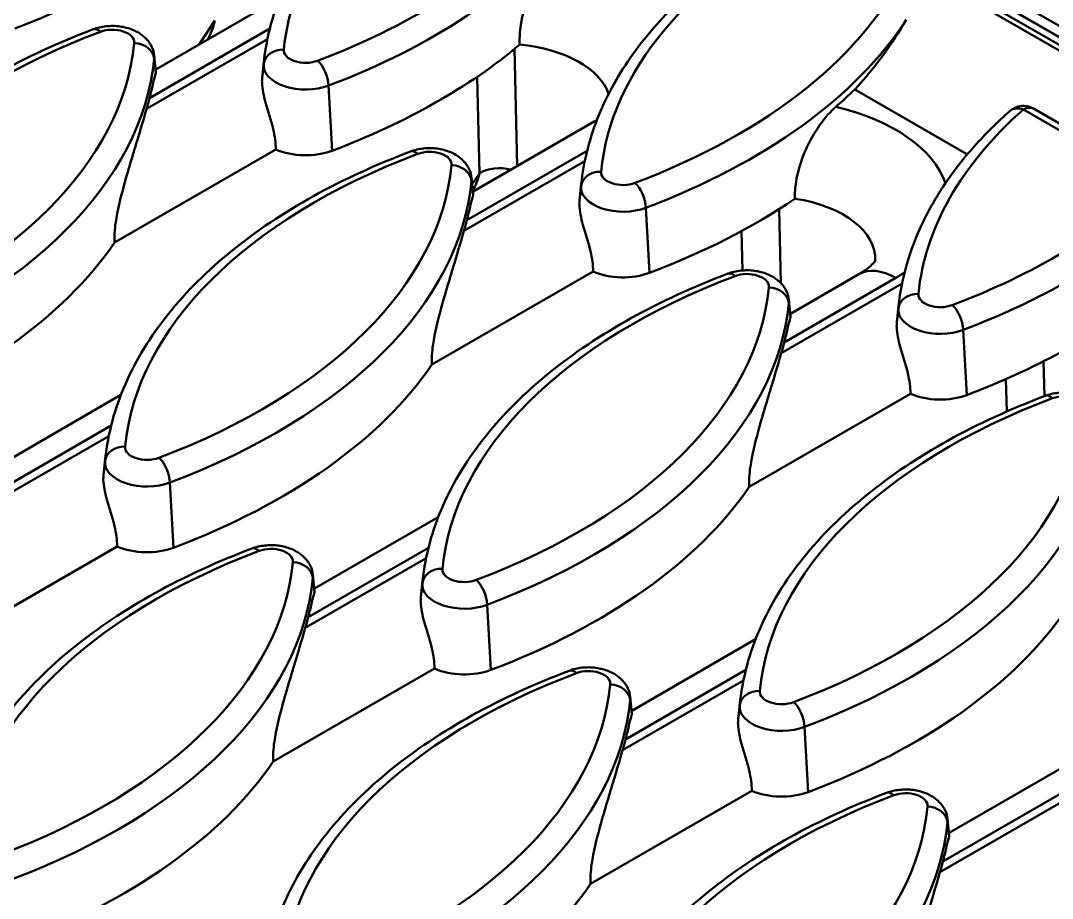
# Model space of a CAD drawing. Header units: millimetres. Extents: x 0 to 2219, y -32 to 1188.
# Drawn here: x 194.95 to 225.6, y 221.99 to 248.06 of the extents above; entities that cross this region are included whole.
import ezdxf

# ---------------------------------------------------------------- set-up
doc = ezdxf.new("R2010")
doc.units = ezdxf.units.MM
doc.header["$LTSCALE"] = 2
doc.layers.add('Sichtbar (ISO)', color=7, linetype='Continuous', lineweight=50)
doc.layers.add('Sichtbar schmal (ISO)', color=7, linetype='Continuous', lineweight=50)

msp = doc.modelspace()

# ---------------------------------------------------------------- linework, layer by layer
at = {"layer": 'Sichtbar (ISO)'}
for p, q in [((217.6666, 252.2707), (226.0671, 247.4207)), ((226.0325, 247.4366), (217.6941, 252.2507)), ((221.9987, 249.5321), (227.4922, 246.3604)), ((198.9602, 246.6089), (202.6393, 248.7331)), ((198.9169, 247.012), (198.9672, 246.5429)), ((202.1743, 246.8392), (202.1326, 246.4502)), ((223.0743, 244.0863), (219.733, 246.0154)), ((225.0383, 245.4458), (228.8944, 243.2195)), ((208.3883, 242.98), (211.9911, 245.0601)), ((197.7394, 241.4693), (202.5282, 244.2341)), ((208.345, 243.3831), (208.3953, 242.9141)), ((211.6024, 243.2103), (211.5607, 242.8214)), ((207.1675, 237.8404), (211.9563, 240.6052)), ((217.8163, 239.3512), (219.8478, 240.524)), ((217.7731, 239.7543), (217.8234, 239.2852)), ((221.0305, 239.5814), (220.9888, 239.1925)), ((216.5956, 234.2116), (221.3843, 236.9764)), ((194.2461, 234.8151), (197.9252, 236.9392)), ((197.4603, 235.0454), (197.4185, 234.6564)), ((203.6742, 231.1862), (207.3533, 233.3103)), ((193.0254, 229.6755), (197.8141, 232.4403)), ((203.6309, 231.5893), (203.6813, 231.1202)), ((206.8884, 231.4165), (206.8466, 231.0275)), ((213.1023, 227.5573), (216.7814, 229.6815)), ((202.4534, 226.0466), (207.2422, 228.8114)), ((213.059, 227.9604), (213.1094, 227.4913)), ((216.3165, 227.7876), (216.2747, 227.3987)), ((222.5304, 223.9284), (226.2095, 226.0526)), ((211.8815, 222.4177), (216.6703, 225.1825)), ((222.4871, 224.3316), (222.5375, 223.8625))]:
    msp.add_line(p, q, dxfattribs=at)
msp.add_arc((224.7383, 244.9261), 0.6, 60, 131.42535, dxfattribs=at)
for centre, major_axis, ratio, start_param, end_param in [((183.7747, 257.5258), (-20.085, 0), 0.5773503, 2.1505075, 2.6352507), ((202.5383, 251.5402), (-19.9238, -1.4024), 0.6188024, 2.5668764, 2.7461181), ((193.2028, 253.897), (-20.085, 0), 0.5773503, 2.1505075, 2.5410656), ((209.2791, 245.519), (3.2, 0), 0.5773503, 0.1980753, 1.4156219), ((202.6309, 251.9011), (-19.91, 0), 0.5773503, 2.5508831, 2.604055), ((179.0607, 247.365), (19.91, 0), 0.5773503, 6.1148977, 6.1429316), ((203.4135, 244.8934), (-1.445, 0), 0.5773503, 0.9113221, 2.1505075), ((202.6309, 250.2681), (-20.085, 0), 0.5773503, 2.1505075, 2.4383975), ((217.1359, 240.9829), (3.2, 0), 0.5773503, 6.2481417, 7.5963063), ((188.4888, 243.7361), (19.91, 0), 0.5773503, 6.1148977, 6.1429316), ((179.0607, 245.732), (20.085, 0), 0.5773503, 5.2921002, 5.9067594), ((212.8416, 241.2645), (-1.445, 0), 0.5773503, 0.9113221, 2.1505075), ((197.9169, 240.1073), (19.91, 0), 0.5773503, 6.1148977, 6.1429316), ((212.059, 246.6392), (-20.085, 0), 0.5773503, 2.1505075, 2.3293755), ((188.4888, 242.1031), (20.085, 0), 0.5773503, 5.2921002, 5.9067594), ((222.2697, 237.6357), (-1.445, 0), 0.5773503, 0.9113221, 2.1505075), ((197.9169, 238.4743), (20.085, 0), 0.5773503, 5.2921002, 5.9067594), ((198.6995, 233.0996), (-1.445, 0), 0.5773503, 0.9113221, 2.1505075), ((207.345, 234.8454), (20.085, 0), 0.5773503, 5.2921002, 5.9067594), ((183.7747, 231.9423), (19.91, 0), 0.5773503, 6.1148977, 6.1429316), ((208.1275, 229.4707), (-1.445, 0), 0.5773503, 0.9113221, 2.1505075), ((193.2028, 228.3134), (19.91, 0), 0.5773503, 6.1148977, 6.1429316), ((183.7747, 230.3093), (20.085, 0), 0.5773503, 5.2921002, 5.9067594), ((217.5556, 225.8418), (-1.445, 0), 0.5773503, 0.9113221, 2.1505075), ((202.6309, 224.6845), (19.91, 0), 0.5773503, 6.1148977, 6.1429316), ((193.2028, 226.6804), (20.085, 0), 0.5773503, 5.2921002, 5.9067594)]:
    msp.add_ellipse(centre, major_axis=major_axis, ratio=ratio, start_param=start_param, end_param=end_param, dxfattribs=at)
for points, knots in [([(206.6253, 253.5411), (206.1118, 253.1715), (205.6358, 252.7823), (204.766, 251.9689), (204.3722, 251.5449), (203.674, 250.6667), (203.3696, 250.2127), (202.8569, 249.2806), (202.6486, 248.8025), (202.334, 247.8304), (202.2277, 247.3362), (202.1743, 246.8392)], [3.25102436, 3.25102436, 3.25102436, 3.25102436, 3.37383698, 3.37383698, 3.4966496, 3.4966496, 3.61946222, 3.61946222, 3.74227484, 3.74227484, 3.86508746, 3.86508746, 3.86508746, 3.86508746]), ([(218.6549, 251.4622), (217.8479, 251.0641), (217.0938, 250.6273), (215.7101, 249.6852), (215.0805, 249.1799), (213.9627, 248.1104), (213.4744, 247.5463), (212.6549, 246.3705), (212.3236, 245.7588), (211.8321, 244.5032), (211.6721, 243.8593), (211.6024, 243.2103)], [3.06331948, 3.06331948, 3.06331948, 3.06331948, 3.22367308, 3.22367308, 3.38402667, 3.38402667, 3.54438027, 3.54438027, 3.70473387, 3.70473387, 3.86508746, 3.86508746, 3.86508746, 3.86508746]), ([(210.7884, 250.1399), (210.7577, 250.1066), (210.7269, 250.0709), (210.5533, 249.8575), (210.4124, 249.6375), (210.1615, 249.1481), (210.0515, 248.8841), (209.8856, 248.3581), (209.8268, 248.1009), (209.7741, 247.6735), (209.7667, 247.5039), (209.7737, 247.3443)], [-2.63741723, -2.63741723, -2.63741723, -2.63741723, -2.5881975, -2.5881975, -2.360308, -2.360308, -2.14360209, -2.14360209, -1.94586347, -1.94586347, -1.80675823, -1.80675823, -1.80675823, -1.80675823]), ([(197.103, 247.8), (196.0782, 247.4126), (195.1133, 246.9692), (193.335, 245.9824), (192.5216, 245.4392), (191.0744, 244.2673), (190.4404, 243.6387), (189.3769, 242.3123), (188.9473, 241.6144), (188.3151, 240.1715), (188.1129, 239.4263), (188.0322, 238.6742)], [2.93590568, 2.93590568, 2.93590568, 2.93590568, 3.12174204, 3.12174204, 3.30757839, 3.30757839, 3.49341475, 3.49341475, 3.67925111, 3.67925111, 3.86508746, 3.86508746, 3.86508746, 3.86508746]), ([(198.9169, 247.012), (198.9069, 247.1048), (198.8808, 247.194), (198.8029, 247.3627), (198.7488, 247.4395), (198.6143, 247.5869), (198.5308, 247.6507), (198.3318, 247.769), (198.2138, 247.815), (197.9605, 247.8816), (197.8243, 247.8988), (197.5526, 247.9014), (197.4172, 247.887), (197.2235, 247.841), (197.1628, 247.8226), (197.103, 247.8)], [0.8473015, 0.8473015, 0.8473015, 0.8473015, 1.0461813, 1.0461813, 1.2705319, 1.2705319, 1.5560441, 1.5560441, 1.9290652, 1.9290652, 2.3395873, 2.3395873, 2.7469542, 2.7469542, 2.9359057, 2.9359057, 2.9359057, 2.9359057]), ([(198.9624, 246.5039), (198.96, 246.4958), (198.9576, 246.4875), (198.9161, 246.3421), (198.8658, 246.1301), (198.7984, 245.853), (198.787, 245.8065), (198.7752, 245.7581)], [0.70958265, 0.70958265, 0.70958265, 0.70958265, 0.73010989, 0.73010989, 1.0546565, 1.0546565, 1.11670002, 1.11670002, 1.11670002, 1.11670002]), ([(202.1224, 246.3526), (202.1248, 246.3763), (202.1272, 246.3999), (202.1307, 246.4323), (202.1316, 246.4413), (202.1326, 246.4502)], [0.709582647, 0.709582647, 0.709582647, 0.709582647, 0.73010989, 0.73010989, 0.738013886, 0.738013886, 0.738013886, 0.738013886]), ([(202.5282, 244.2341), (202.5248, 244.4222), (202.4973, 244.6264), (202.3889, 245.0982), (202.2979, 245.3688), (202.1992, 245.7189), (202.1722, 245.8231), (202.1324, 246.0257), (202.1201, 246.1241), (202.1164, 246.2587), (202.118, 246.3061), (202.1224, 246.3526)], [0.04336489, 0.04336489, 0.04336489, 0.04336489, 0.19996601, 0.19996601, 0.39993202, 0.39993202, 0.47560066, 0.47560066, 0.55126929, 0.55126929, 0.59299387, 0.59299387, 0.59299387, 0.59299387]), ([(198.6894, 245.4396), (198.6099, 245.1703), (198.5136, 244.8451), (198.2773, 244.0592), (198.1323, 243.5872), (197.9183, 242.7989), (197.8211, 242.4133), (197.7555, 241.9663), (197.7428, 241.8537), (197.7317, 241.6465), (197.7326, 241.5512), (197.7394, 241.4693)], [-1.1741314, -1.1741314, -1.1741314, -1.1741314, -0.8282199, -0.8282199, -0.4165788, -0.4165788, -0.1554996, -0.1554996, -0.0777498, -0.0777498, -0.0059838, -0.0059838, -0.0059838, -0.0059838]), ([(219.1671, 245.4989), (219.1306, 245.4675), (219.094, 245.4338), (218.8881, 245.2316), (218.7213, 245.0207), (218.4241, 244.5476), (218.2939, 244.2907), (218.0958, 243.7755), (218.0247, 243.5222), (217.9576, 243.0984), (217.9462, 242.9294), (217.9513, 242.7694)], [-2.63744717, -2.63744717, -2.63744717, -2.63744717, -2.58820798, -2.58820798, -2.36030601, -2.36030601, -2.14359689, -2.14359689, -1.94586937, -1.94586937, -1.80677467, -1.80677467, -1.80677467, -1.80677467]), ([(224.3413, 245.376), (223.9602, 245.0397), (223.6077, 244.6906), (222.9643, 243.9699), (222.6734, 243.5982), (222.1573, 242.8355), (221.9322, 242.4444), (221.5515, 241.6469), (221.396, 241.2404), (221.158, 240.4171), (221.0755, 240.0003), (221.0305, 239.5814)], [3.34760454, 3.34760454, 3.34760454, 3.34760454, 3.45110113, 3.45110113, 3.55459771, 3.55459771, 3.65809429, 3.65809429, 3.76159088, 3.76159088, 3.86508746, 3.86508746, 3.86508746, 3.86508746]), ([(206.5311, 244.1712), (205.5063, 243.7838), (204.5414, 243.3403), (202.7631, 242.3536), (201.9497, 241.8103), (200.5025, 240.6385), (199.8685, 240.0098), (198.805, 238.6834), (198.3754, 237.9855), (197.7432, 236.5426), (197.541, 235.7975), (197.4603, 235.0454)], [2.93590568, 2.93590568, 2.93590568, 2.93590568, 3.12174204, 3.12174204, 3.30757839, 3.30757839, 3.49341475, 3.49341475, 3.67925111, 3.67925111, 3.86508746, 3.86508746, 3.86508746, 3.86508746]), ([(208.345, 243.3831), (208.335, 243.476), (208.3089, 243.5652), (208.231, 243.7338), (208.1769, 243.8107), (208.0424, 243.958), (207.9589, 244.0218), (207.7599, 244.1401), (207.6419, 244.1861), (207.3885, 244.2527), (207.2524, 244.2699), (206.9807, 244.2725), (206.8453, 244.2582), (206.6516, 244.2121), (206.5909, 244.1938), (206.5311, 244.1712)], [0.8473015, 0.8473015, 0.8473015, 0.8473015, 1.0461813, 1.0461813, 1.2705319, 1.2705319, 1.5560441, 1.5560441, 1.9290652, 1.9290652, 2.3395873, 2.3395873, 2.7469542, 2.7469542, 2.9359057, 2.9359057, 2.9359057, 2.9359057]), ([(208.3905, 242.875), (208.3881, 242.867), (208.3857, 242.8586), (208.3442, 242.7132), (208.2939, 242.5012), (208.2265, 242.2241), (208.2151, 242.1776), (208.2033, 242.1292)], [0.70958265, 0.70958265, 0.70958265, 0.70958265, 0.73010989, 0.73010989, 1.0546565, 1.0546565, 1.11670002, 1.11670002, 1.11670002, 1.11670002]), ([(211.5505, 242.7237), (211.5529, 242.7475), (211.5553, 242.771), (211.5588, 242.8034), (211.5597, 242.8124), (211.5607, 242.8214)], [0.709582647, 0.709582647, 0.709582647, 0.709582647, 0.73010989, 0.73010989, 0.738013886, 0.738013886, 0.738013886, 0.738013886]), ([(211.9563, 240.6052), (211.9529, 240.7933), (211.9254, 240.9975), (211.817, 241.4693), (211.726, 241.7399), (211.6273, 242.09), (211.6002, 242.1942), (211.5605, 242.3968), (211.5482, 242.4953), (211.5445, 242.6298), (211.5461, 242.6772), (211.5505, 242.7237)], [0.04336489, 0.04336489, 0.04336489, 0.04336489, 0.19996601, 0.19996601, 0.39993202, 0.39993202, 0.47560066, 0.47560066, 0.55126929, 0.55126929, 0.59299387, 0.59299387, 0.59299387, 0.59299387]), ([(208.1175, 241.8108), (208.038, 241.5415), (207.9416, 241.2162), (207.7054, 240.4303), (207.5604, 239.9583), (207.3463, 239.17), (207.2492, 238.7844), (207.1836, 238.3374), (207.1708, 238.2249), (207.1598, 238.0176), (207.1607, 237.9223), (207.1675, 237.8404)], [-1.1741314, -1.1741314, -1.1741314, -1.1741314, -0.8282199, -0.8282199, -0.4165788, -0.4165788, -0.1554996, -0.1554996, -0.0777498, -0.0777498, -0.0059838, -0.0059838, -0.0059838, -0.0059838]), ([(219.8478, 240.524), (219.9517, 240.584), (220.0394, 240.6434), (220.1805, 240.7526), (220.2338, 240.8022), (220.3084, 240.8817), (220.3298, 240.9113), (220.3454, 240.9359), (220.3476, 240.9404), (220.3476, 240.9404)], [0, 0, 0, 0, 0.14416071, 0.14416071, 0.28832141, 0.28832141, 0.43248212, 0.43248212, 0.51332613, 0.51332613, 0.51332613, 0.51332613]), ([(217.7731, 239.7543), (217.7631, 239.8471), (217.737, 239.9363), (217.6591, 240.1049), (217.605, 240.1818), (217.4705, 240.3291), (217.3869, 240.3929), (217.188, 240.5112), (217.07, 240.5573), (216.8166, 240.6239), (216.6805, 240.641), (216.4088, 240.6436), (216.2734, 240.6293), (216.0797, 240.5832), (216.019, 240.5649), (215.9592, 240.5423)], [0.8473015, 0.8473015, 0.8473015, 0.8473015, 1.0461813, 1.0461813, 1.2705319, 1.2705319, 1.5560441, 1.5560441, 1.9290652, 1.9290652, 2.3395873, 2.3395873, 2.7469542, 2.7469542, 2.9359057, 2.9359057, 2.9359057, 2.9359057]), ([(215.9592, 240.5423), (214.9344, 240.1549), (213.9695, 239.7114), (212.1911, 238.7247), (211.3778, 238.1815), (209.9306, 237.0096), (209.2966, 236.3809), (208.2331, 235.0546), (207.8034, 234.3567), (207.1713, 232.9137), (206.9691, 232.1686), (206.8884, 231.4165)], [2.93590568, 2.93590568, 2.93590568, 2.93590568, 3.12174204, 3.12174204, 3.30757839, 3.30757839, 3.49341475, 3.49341475, 3.67925111, 3.67925111, 3.86508746, 3.86508746, 3.86508746, 3.86508746]), ([(217.8186, 239.2462), (217.8162, 239.2381), (217.8138, 239.2297), (217.7723, 239.0843), (217.722, 238.8723), (217.6545, 238.5953), (217.6432, 238.5487), (217.6314, 238.5003)], [0.70958265, 0.70958265, 0.70958265, 0.70958265, 0.73010989, 0.73010989, 1.0546565, 1.0546565, 1.11670002, 1.11670002, 1.11670002, 1.11670002]), ([(221.3843, 236.9764), (221.381, 237.1644), (221.3535, 237.3687), (221.2451, 237.8404), (221.154, 238.1111), (221.0554, 238.4611), (221.0283, 238.5653), (220.9886, 238.7679), (220.9763, 238.8664), (220.9726, 239.001), (220.9742, 239.0483), (220.9786, 239.0949)], [0.04336489, 0.04336489, 0.04336489, 0.04336489, 0.19996601, 0.19996601, 0.39993202, 0.39993202, 0.47560066, 0.47560066, 0.55126929, 0.55126929, 0.59299387, 0.59299387, 0.59299387, 0.59299387]), ([(220.9786, 239.0949), (220.981, 239.1186), (220.9834, 239.1422), (220.9868, 239.1746), (220.9878, 239.1835), (220.9888, 239.1925)], [0.709582647, 0.709582647, 0.709582647, 0.709582647, 0.73010989, 0.73010989, 0.738013886, 0.738013886, 0.738013886, 0.738013886]), ([(217.5456, 238.1819), (217.4661, 237.9126), (217.3697, 237.5873), (217.1335, 236.8014), (216.9885, 236.3294), (216.7744, 235.5411), (216.6773, 235.1555), (216.6117, 234.7085), (216.5989, 234.596), (216.5879, 234.3888), (216.5888, 234.2935), (216.5956, 234.2116)], [-1.1741314, -1.1741314, -1.1741314, -1.1741314, -0.8282199, -0.8282199, -0.4165788, -0.4165788, -0.1554996, -0.1554996, -0.0777498, -0.0777498, -0.0059838, -0.0059838, -0.0059838, -0.0059838]), ([(227.2012, 236.1254), (227.1912, 236.2182), (227.1651, 236.3074), (227.0872, 236.476), (227.0331, 236.5529), (226.8986, 236.7003), (226.815, 236.7641), (226.6161, 236.8823), (226.4981, 236.9284), (226.2447, 236.995), (226.1086, 237.0121), (225.8369, 237.0147), (225.7014, 237.0004), (225.5078, 236.9543), (225.4471, 236.936), (225.3873, 236.9134)], [0.8473015, 0.8473015, 0.8473015, 0.8473015, 1.0461813, 1.0461813, 1.2705319, 1.2705319, 1.5560441, 1.5560441, 1.9290652, 1.9290652, 2.3395873, 2.3395873, 2.7469542, 2.7469542, 2.9359057, 2.9359057, 2.9359057, 2.9359057]), ([(225.3873, 236.9134), (224.3625, 236.526), (223.3975, 236.0825), (221.6192, 235.0958), (220.8059, 234.5526), (219.3586, 233.3807), (218.7247, 232.7521), (217.6612, 231.4257), (217.2315, 230.7278), (216.5994, 229.2849), (216.3972, 228.5397), (216.3165, 227.7876)], [2.93590568, 2.93590568, 2.93590568, 2.93590568, 3.12174204, 3.12174204, 3.30757839, 3.30757839, 3.49341475, 3.49341475, 3.67925111, 3.67925111, 3.86508746, 3.86508746, 3.86508746, 3.86508746]), ([(197.8141, 232.4403), (197.8108, 232.6283), (197.7832, 232.8326), (197.6749, 233.3043), (197.5838, 233.575), (197.4852, 233.925), (197.4581, 234.0292), (197.4184, 234.2318), (197.4061, 234.3303), (197.4023, 234.4649), (197.4039, 234.5122), (197.4084, 234.5588)], [0.04336489, 0.04336489, 0.04336489, 0.04336489, 0.19996601, 0.19996601, 0.39993202, 0.39993202, 0.47560066, 0.47560066, 0.55126929, 0.55126929, 0.59299387, 0.59299387, 0.59299387, 0.59299387]), ([(197.4084, 234.5588), (197.4108, 234.5825), (197.4132, 234.6061), (197.4166, 234.6385), (197.4176, 234.6474), (197.4185, 234.6564)], [0.709582647, 0.709582647, 0.709582647, 0.709582647, 0.73010989, 0.73010989, 0.738013886, 0.738013886, 0.738013886, 0.738013886]), ([(201.8171, 232.3773), (200.7923, 231.9899), (199.8273, 231.5465), (198.049, 230.5597), (197.2356, 230.0165), (195.7884, 228.8446), (195.1545, 228.216), (194.0909, 226.8896), (193.6613, 226.1917), (193.0292, 224.7488), (192.827, 224.0036), (192.7462, 223.2515)], [2.93590568, 2.93590568, 2.93590568, 2.93590568, 3.12174204, 3.12174204, 3.30757839, 3.30757839, 3.49341475, 3.49341475, 3.67925111, 3.67925111, 3.86508746, 3.86508746, 3.86508746, 3.86508746]), ([(203.6309, 231.5893), (203.621, 231.6821), (203.5949, 231.7713), (203.5169, 231.94), (203.4629, 232.0168), (203.3283, 232.1642), (203.2448, 232.228), (203.0459, 232.3462), (202.9279, 232.3923), (202.6745, 232.4589), (202.5383, 232.476), (202.2666, 232.4786), (202.1312, 232.4643), (201.9376, 232.4183), (201.8768, 232.3999), (201.8171, 232.3773)], [0.8473015, 0.8473015, 0.8473015, 0.8473015, 1.0461813, 1.0461813, 1.2705319, 1.2705319, 1.5560441, 1.5560441, 1.9290652, 1.9290652, 2.3395873, 2.3395873, 2.7469542, 2.7469542, 2.9359057, 2.9359057, 2.9359057, 2.9359057]), ([(203.6765, 231.0812), (203.6741, 231.0731), (203.6717, 231.0648), (203.6302, 230.9194), (203.5798, 230.7074), (203.5124, 230.4303), (203.501, 230.3837), (203.4892, 230.3353)], [0.70958265, 0.70958265, 0.70958265, 0.70958265, 0.73010989, 0.73010989, 1.0546565, 1.0546565, 1.11670002, 1.11670002, 1.11670002, 1.11670002]), ([(207.2422, 228.8114), (207.2389, 228.9995), (207.2113, 229.2037), (207.103, 229.6755), (207.0119, 229.9461), (206.9132, 230.2962), (206.8862, 230.4004), (206.8465, 230.6029), (206.8342, 230.7014), (206.8304, 230.836), (206.832, 230.8834), (206.8365, 230.9299)], [0.04336489, 0.04336489, 0.04336489, 0.04336489, 0.19996601, 0.19996601, 0.39993202, 0.39993202, 0.47560066, 0.47560066, 0.55126929, 0.55126929, 0.59299387, 0.59299387, 0.59299387, 0.59299387]), ([(206.8365, 230.9299), (206.8389, 230.9536), (206.8413, 230.9772), (206.8447, 231.0096), (206.8457, 231.0186), (206.8466, 231.0275)], [0.709582647, 0.709582647, 0.709582647, 0.709582647, 0.73010989, 0.73010989, 0.738013886, 0.738013886, 0.738013886, 0.738013886]), ([(203.4035, 230.0169), (203.324, 229.7476), (203.2276, 229.4224), (202.9913, 228.6365), (202.8463, 228.1645), (202.6323, 227.3761), (202.5351, 226.9905), (202.4696, 226.5436), (202.4568, 226.431), (202.4457, 226.2238), (202.4467, 226.1285), (202.4534, 226.0466)], [-1.1741314, -1.1741314, -1.1741314, -1.1741314, -0.8282199, -0.8282199, -0.4165788, -0.4165788, -0.1554996, -0.1554996, -0.0777498, -0.0777498, -0.0059838, -0.0059838, -0.0059838, -0.0059838]), ([(211.2452, 228.7485), (210.2204, 228.3611), (209.2554, 227.9176), (207.4771, 226.9308), (206.6637, 226.3876), (205.2165, 225.2158), (204.5826, 224.5871), (203.519, 223.2607), (203.0894, 222.5628), (202.4573, 221.1199), (202.2551, 220.3747), (202.1743, 219.6226)], [2.93590568, 2.93590568, 2.93590568, 2.93590568, 3.12174204, 3.12174204, 3.30757839, 3.30757839, 3.49341475, 3.49341475, 3.67925111, 3.67925111, 3.86508746, 3.86508746, 3.86508746, 3.86508746]), ([(213.059, 227.9604), (213.0491, 228.0532), (213.023, 228.1424), (212.945, 228.3111), (212.891, 228.388), (212.7564, 228.5353), (212.6729, 228.5991), (212.474, 228.7174), (212.356, 228.7634), (212.1026, 228.83), (211.9664, 228.8472), (211.6947, 228.8498), (211.5593, 228.8354), (211.3656, 228.7894), (211.3049, 228.7711), (211.2452, 228.7485)], [0.8473015, 0.8473015, 0.8473015, 0.8473015, 1.0461813, 1.0461813, 1.2705319, 1.2705319, 1.5560441, 1.5560441, 1.9290652, 1.9290652, 2.3395873, 2.3395873, 2.7469542, 2.7469542, 2.9359057, 2.9359057, 2.9359057, 2.9359057]), ([(213.1046, 227.4523), (213.1022, 227.4443), (213.0997, 227.4359), (213.0583, 227.2905), (213.0079, 227.0785), (212.9405, 226.8014), (212.9291, 226.7549), (212.9173, 226.7065)], [0.70958265, 0.70958265, 0.70958265, 0.70958265, 0.73010989, 0.73010989, 1.0546565, 1.0546565, 1.11670002, 1.11670002, 1.11670002, 1.11670002]), ([(216.6703, 225.1825), (216.667, 225.3706), (216.6394, 225.5748), (216.5311, 226.0466), (216.44, 226.3172), (216.3413, 226.6673), (216.3143, 226.7715), (216.2746, 226.9741), (216.2623, 227.0725), (216.2585, 227.2071), (216.2601, 227.2545), (216.2646, 227.301)], [0.04336489, 0.04336489, 0.04336489, 0.04336489, 0.19996601, 0.19996601, 0.39993202, 0.39993202, 0.47560066, 0.47560066, 0.55126929, 0.55126929, 0.59299387, 0.59299387, 0.59299387, 0.59299387]), ([(216.2646, 227.301), (216.267, 227.3247), (216.2694, 227.3483), (216.2728, 227.3807), (216.2738, 227.3897), (216.2747, 227.3987)], [0.709582647, 0.709582647, 0.709582647, 0.709582647, 0.73010989, 0.73010989, 0.738013886, 0.738013886, 0.738013886, 0.738013886]), ([(212.8316, 226.3881), (212.7521, 226.1187), (212.6557, 225.7935), (212.4194, 225.0076), (212.2744, 224.5356), (212.0604, 223.7473), (211.9632, 223.3617), (211.8977, 222.9147), (211.8849, 222.8021), (211.8738, 222.5949), (211.8748, 222.4996), (211.8815, 222.4177)], [-1.1741314, -1.1741314, -1.1741314, -1.1741314, -0.8282199, -0.8282199, -0.4165788, -0.4165788, -0.1554996, -0.1554996, -0.0777498, -0.0777498, -0.0059838, -0.0059838, -0.0059838, -0.0059838]), ([(220.6733, 225.1196), (219.6485, 224.7322), (218.6835, 224.2887), (216.9052, 223.302), (216.0918, 222.7587), (214.6446, 221.5869), (214.0107, 220.9582), (212.9471, 219.6318), (212.5175, 218.934), (211.8853, 217.491), (211.6832, 216.7459), (211.6024, 215.9938)], [2.93590568, 2.93590568, 2.93590568, 2.93590568, 3.12174204, 3.12174204, 3.30757839, 3.30757839, 3.49341475, 3.49341475, 3.67925111, 3.67925111, 3.86508746, 3.86508746, 3.86508746, 3.86508746]), ([(222.4871, 224.3316), (222.4771, 224.4244), (222.4511, 224.5136), (222.3731, 224.6822), (222.319, 224.7591), (222.1845, 224.9064), (222.101, 224.9702), (221.9021, 225.0885), (221.7841, 225.1346), (221.5307, 225.2011), (221.3945, 225.2183), (221.1228, 225.2209), (220.9874, 225.2066), (220.7937, 225.1605), (220.733, 225.1422), (220.6733, 225.1196)], [0.8473015, 0.8473015, 0.8473015, 0.8473015, 1.0461813, 1.0461813, 1.2705319, 1.2705319, 1.5560441, 1.5560441, 1.9290652, 1.9290652, 2.3395873, 2.3395873, 2.7469542, 2.7469542, 2.9359057, 2.9359057, 2.9359057, 2.9359057]), ([(222.5327, 223.8234), (222.5303, 223.8154), (222.5278, 223.807), (222.4864, 223.6616), (222.436, 223.4496), (222.3686, 223.1725), (222.3572, 223.126), (222.3454, 223.0776)], [0.70958265, 0.70958265, 0.70958265, 0.70958265, 0.73010989, 0.73010989, 1.0546565, 1.0546565, 1.11670002, 1.11670002, 1.11670002, 1.11670002]), ([(222.2596, 222.7592), (222.1802, 222.4899), (222.0838, 222.1646), (221.8475, 221.3787), (221.7025, 220.9067), (221.4885, 220.1184), (221.3913, 219.7328), (221.3258, 219.2858), (221.313, 219.1733), (221.3019, 218.966), (221.3029, 218.8708), (221.3096, 218.7888)], [-1.1741314, -1.1741314, -1.1741314, -1.1741314, -0.8282199, -0.8282199, -0.4165788, -0.4165788, -0.1554996, -0.1554996, -0.0777498, -0.0777498, -0.0059838, -0.0059838, -0.0059838, -0.0059838])]:
    msp.add_open_spline(points, degree=3, knots=knots, dxfattribs=at)
for points in [[(198.9672, 246.5429), (198.9684, 246.5323), (198.9667, 246.519), (198.9624, 246.5039)], [(211.9911, 245.0601), (212.0179, 245.0756), (212.0436, 245.091), (212.0682, 245.1063)], [(208.3953, 242.9141), (208.3965, 242.9034), (208.3948, 242.8902), (208.3905, 242.875)], [(217.8234, 239.2852), (217.8246, 239.2745), (217.8229, 239.2613), (217.8186, 239.2462)], [(203.6813, 231.1202), (203.6824, 231.1096), (203.6808, 231.0963), (203.6765, 231.0812)], [(213.1094, 227.4913), (213.1105, 227.4807), (213.1089, 227.4675), (213.1046, 227.4523)], [(222.5375, 223.8625), (222.5386, 223.8518), (222.537, 223.8386), (222.5327, 223.8234)]]:
    msp.add_open_spline(points, degree=3, dxfattribs=at)
at = {"layer": 'Sichtbar schmal (ISO)'}
for p, q in [((248.3126, 234.9038), (106.8913, 316.5535)), ((221.8893, 249.4347), (227.3229, 246.2976)), ((200.2491, 247.3531), (200.7189, 248.058)), ((198.7752, 245.7581), (202.3495, 247.8217)), ((202.2792, 247.5122), (198.6894, 245.4396)), ((209.6191, 247.2159), (209.7013, 243.7381)), ((198.9173, 246.927), (198.9624, 246.5039)), ((202.1675, 246.7728), (202.1224, 246.3526)), ((208.5756, 243.522), (208.5079, 246.3878)), ((204.0971, 246.1296), (204.205, 244.1955)), ((228.5944, 243.1898), (224.7383, 245.416)), ((208.2033, 242.1292), (211.7776, 244.1928)), ((211.7073, 243.8833), (208.1175, 241.8108)), ((208.3641, 243.2046), (208.5756, 243.522)), ((208.3454, 243.2982), (208.3905, 242.875)), ((211.5956, 243.1439), (211.5505, 242.7237)), ((213.5252, 242.5008), (213.6331, 240.5666)), ((217.481, 242.4604), (217.533, 240.2603)), ((216.3933, 240.6372), (216.3657, 241.8072)), ((217.6314, 238.5003), (220.9478, 240.4151)), ((221.1354, 240.2544), (217.5456, 238.1819)), ((217.7735, 239.6693), (217.8186, 239.2462)), ((221.0237, 239.5151), (220.9786, 239.0949)), ((222.9533, 238.8719), (223.0612, 236.9377)), ((225.3374, 237.9389), (225.3619, 236.9038)), ((224.2419, 236.4461), (224.2191, 237.41)), ((194.0611, 233.9642), (197.6354, 236.0278)), ((197.5651, 235.7184), (193.9754, 233.6458)), ((197.4535, 234.979), (197.4084, 234.5588)), ((199.383, 234.3358), (199.491, 232.4016)), ((203.4892, 230.3353), (207.0635, 232.399)), ((206.9932, 232.0895), (203.4035, 230.0169)), ((203.6314, 231.5043), (203.6765, 231.0812)), ((206.8816, 231.3501), (206.8365, 230.9299)), ((208.8111, 230.7069), (208.9191, 228.7728)), ((212.9173, 226.7065), (216.4916, 228.7701)), ((216.4213, 228.4606), (212.8316, 226.3881)), ((213.0595, 227.8755), (213.1046, 227.4523)), ((216.3097, 227.7212), (216.2646, 227.301)), ((218.2392, 227.0781), (218.3472, 225.1439)), ((222.3454, 223.0776), (225.9197, 225.1412)), ((225.8494, 224.8317), (222.2596, 222.7592)), ((222.4875, 224.2466), (222.5327, 223.8234))]:
    msp.add_line(p, q, dxfattribs=at)
for centre, major_axis, ratio, start_param, end_param in [((222.0242, 246.5761), (-19.2902, 0), 0.5773503, 5.6072188, 6.2270729), ((193.2028, 256.1832), (-19.2902, 0), 0.5773503, 2.1505075, 2.7002509), ((231.4522, 242.9472), (-19.2902, 0), 0.5773503, 5.4390873, 6.2270729), ((193.2028, 255.736), (19.8879, 0), 0.5773503, 5.2921002, 5.8418435), ((202.6309, 252.5543), (19.2902, 0), 0.5773503, 5.2921002, 6.027387), ((200.1519, 248.3994), (-0.2035, -1.3266), 0.4643657, 0.9027061, 1.3823666), ((202.6309, 252.1071), (19.8879, 0), 0.5773503, 5.2921002, 5.9252827), ((207.882, 238.4111), (-19.2902, 0), 0.5773503, 5.2921002, 6.2270729), ((197.3152, 247.2388), (-0.2122, 0.5612), 0.4472624, 5.5814881, 6.2831853), ((197.6714, 247.4146), (0.6502, 0), 0.5773503, 6.2270729, 8.4336928), ((179.0607, 248.0182), (19.2902, 0), 0.5773503, 5.2921002, 6.2270729), ((198.3205, 246.9037), (0.5972, -0.0581), 0.8152115, 0.1664141, 1.6499439), ((202.7643, 246.7108), (-0.5972, 0.0581), 0.8152115, 4.7915366, 6.2750665), ((203.4135, 247.1796), (-0.6502, 0), 0.5773503, 6.2270729, 8.4336928), ((179.0607, 247.571), (19.8879, 0), 0.5773503, 5.2921002, 6.2270729), ((197.6714, 246.9674), (1.2479, 0), 0.5773503, 6.2270729, 6.3450887), ((203.4135, 246.7324), (-1.2479, 0), 0.5773503, 6.2270729, 8.4336928), ((222.0242, 246.1289), (-19.8879, 0), 0.5773503, 6.221282, 6.2270729), ((203.7697, 246.3757), (0.2122, -0.5612), 0.4472624, 0.9563656, 2.4398955), ((217.1359, 242.6159), (5.3909, 0), 0.5773503, 0.1975008, 1.1844718), ((240.8803, 239.3183), (-19.2902, 0), 0.5773503, 5.703799, 6.2270729), ((224.7383, 244.9261), (-0.397, 0.4499), 0.6832434, 5.3712595, 6.2831853), ((224.7383, 244.9261), (0.3, 0.5196), 0.5773503, 0, 0.7853982), ((213.0911, 243.1549), (-1.1, 1.9053), 0.5773503, 6.2182806, 6.2831853), ((217.3101, 234.7822), (-19.2902, 0), 0.5773503, 5.2921002, 6.2270729), ((206.7433, 243.6099), (-0.2122, 0.5612), 0.4472624, 5.5814881, 6.2831853), ((207.0995, 243.7858), (0.6502, 0), 0.5773503, 6.2270729, 8.4336928), ((188.4888, 244.3893), (19.2902, 0), 0.5773503, 5.2921002, 6.2270729), ((207.7486, 243.2748), (0.5972, -0.0581), 0.8152115, 0.1664141, 1.6499439), ((209.1411, 243.1784), (-0.7998, -0.0189), 0.6216604, 4.2225069, 5.4829222), ((207.0995, 243.3386), (1.2479, 0), 0.5773503, 6.2270729, 6.3450887), ((208.0086, 243.8633), (-0.2035, -1.3266), 0.4643657, 0.9392608, 1.3823666), ((212.1924, 243.0819), (-0.5972, 0.0581), 0.8152115, 4.7915366, 6.2750665), ((212.8416, 243.5507), (-0.6502, 0), 0.5773503, 6.2270729, 8.4336928), ((188.4888, 243.9421), (19.8879, 0), 0.5773503, 5.2921002, 6.2270729), ((212.8416, 243.1035), (-1.2479, 0), 0.5773503, 6.2270729, 8.4336928), ((231.4522, 242.5), (-19.8879, 0), 0.5773503, 6.221282, 6.2270729), ((213.1978, 242.7468), (0.2122, -0.5612), 0.4472624, 0.9563656, 2.4398955), ((212.059, 248.9254), (-19.2902, 0), 0.5773503, 2.1505075, 2.6005842), ((212.059, 248.4782), (19.8879, 0), 0.5773503, 5.2921002, 5.7421768), ((220.9478, 238.6188), (-1.1, 1.9053), 0.5773503, 5.4977871, 6.2831853), ((226.7382, 231.1533), (-19.2902, 0), 0.5773503, 5.2921002, 6.2270729), ((216.1714, 239.9811), (-0.2122, 0.5612), 0.4472624, 5.5814881, 6.2831853), ((216.5275, 240.1569), (0.6502, 0), 0.5773503, 6.2270729, 8.4336928), ((217.1359, 242.6159), (5.3909, 0), 0.5773503, 5.4977871, 5.5688689), ((197.9169, 240.7605), (19.2902, 0), 0.5773503, 5.2921002, 6.2270729), ((217.1767, 239.6459), (0.5972, -0.0581), 0.8152115, 0.1664141, 1.6499439), ((216.5275, 239.7097), (1.2479, 0), 0.5773503, 6.2270729, 6.3450887), ((221.6205, 239.453), (-0.5972, 0.0581), 0.8152115, 4.7915366, 6.2750665), ((222.2697, 239.9219), (-0.6502, 0), 0.5773503, 6.2270729, 8.4336928), ((197.9169, 240.3133), (19.8879, 0), 0.5773503, 5.2921002, 6.2270729), ((222.2697, 239.4747), (-1.2479, 0), 0.5773503, 6.2270729, 8.4336928), ((240.8803, 238.8711), (-19.8879, 0), 0.5773503, 6.221282, 6.2270729), ((222.6258, 239.1179), (0.2122, -0.5612), 0.4472624, 0.9563656, 2.4398955), ((236.1663, 227.5245), (-19.2902, 0), 0.5773503, 5.2921002, 6.2270729), ((225.5995, 236.3522), (-0.2122, 0.5612), 0.4472624, 5.5814881, 6.2831853), ((225.9556, 236.528), (0.6502, 0), 0.5773503, 6.2270729, 8.4336928), ((207.345, 237.1316), (19.2902, 0), 0.5773503, 5.2921002, 6.2270729), ((207.345, 236.6844), (19.8879, 0), 0.5773503, 5.2921002, 6.2270729), ((198.0503, 234.9169), (-0.5972, 0.0581), 0.8152115, 4.7915366, 6.2750665), ((198.6995, 235.3858), (-0.6502, 0), 0.5773503, 6.2270729, 8.4336928), ((198.6995, 234.9386), (-1.2479, 0), 0.5773503, 6.2270729, 8.4336928), ((217.3101, 234.335), (-19.8879, 0), 0.5773503, 6.221282, 6.2270729), ((199.0556, 234.5818), (0.2122, -0.5612), 0.4472624, 0.9563656, 2.4398955), ((202.0292, 231.8161), (-0.2122, 0.5612), 0.4472624, 5.5814881, 6.2831853), ((202.3854, 231.9919), (0.6502, 0), 0.5773503, 6.2270729, 8.4336928), ((212.5961, 222.9884), (-19.2902, 0), 0.5773503, 5.2921002, 6.2270729), ((183.7747, 232.5955), (19.2902, 0), 0.5773503, 5.2921002, 6.2270729), ((203.0346, 231.481), (0.5972, -0.0581), 0.8152115, 0.1664141, 1.6499439), ((207.4784, 231.2881), (-0.5972, 0.0581), 0.8152115, 4.7915366, 6.2750665), ((208.1275, 231.7569), (-0.6502, 0), 0.5773503, 6.2270729, 8.4336928), ((183.7747, 232.1483), (19.8879, 0), 0.5773503, 5.2921002, 6.2270729), ((202.3854, 231.5447), (1.2479, 0), 0.5773503, 6.2270729, 6.3450887), ((208.4837, 230.9529), (0.2122, -0.5612), 0.4472624, 0.9563656, 2.4398955), ((208.1275, 231.3097), (-1.2479, 0), 0.5773503, 6.2270729, 8.4336928), ((226.7382, 230.7061), (-19.8879, 0), 0.5773503, 6.221282, 6.2270729), ((222.0242, 219.3595), (-19.2902, 0), 0.5773503, 5.2921002, 6.2270729), ((211.4573, 228.1872), (-0.2122, 0.5612), 0.4472624, 5.5814881, 6.2831853), ((211.8135, 228.3631), (0.6502, 0), 0.5773503, 6.2270729, 8.4336928), ((193.2028, 228.9666), (19.2902, 0), 0.5773503, 5.2921002, 6.2270729), ((212.4627, 227.8521), (0.5972, -0.0581), 0.8152115, 0.1664141, 1.6499439), ((216.9065, 227.6592), (-0.5972, 0.0581), 0.8152115, 4.7915366, 6.2750665), ((217.5556, 228.128), (-0.6502, 0), 0.5773503, 6.2270729, 8.4336928), ((193.2028, 228.5194), (19.8879, 0), 0.5773503, 5.2921002, 6.2270729), ((211.8135, 227.9159), (1.2479, 0), 0.5773503, 6.2270729, 6.3450887), ((236.1663, 227.0773), (-19.8879, 0), 0.5773503, 6.221282, 6.2270729), ((217.9118, 227.3241), (0.2122, -0.5612), 0.4472624, 0.9563656, 2.4398955), ((217.5556, 227.6808), (-1.2479, 0), 0.5773503, 6.2270729, 8.4336928), ((231.4522, 215.7306), (-19.2902, 0), 0.5773503, 5.2921002, 6.2270729), ((220.8854, 224.5583), (-0.2122, 0.5612), 0.4472624, 5.5814881, 6.2831853), ((221.2416, 224.7342), (0.6502, 0), 0.5773503, 6.2270729, 8.4336928), ((202.6309, 225.3377), (19.2902, 0), 0.5773503, 5.2921002, 6.2270729), ((221.8908, 224.2232), (0.5972, -0.0581), 0.8152115, 0.1664141, 1.6499439), ((202.6309, 224.8905), (19.8879, 0), 0.5773503, 5.2921002, 6.2270729), ((221.2416, 224.287), (1.2479, 0), 0.5773503, 6.2270729, 6.3450887)]:
    msp.add_ellipse(centre, major_axis=major_axis, ratio=ratio, start_param=start_param, end_param=end_param, dxfattribs=at)

doc.saveas('drawing.dxf')
